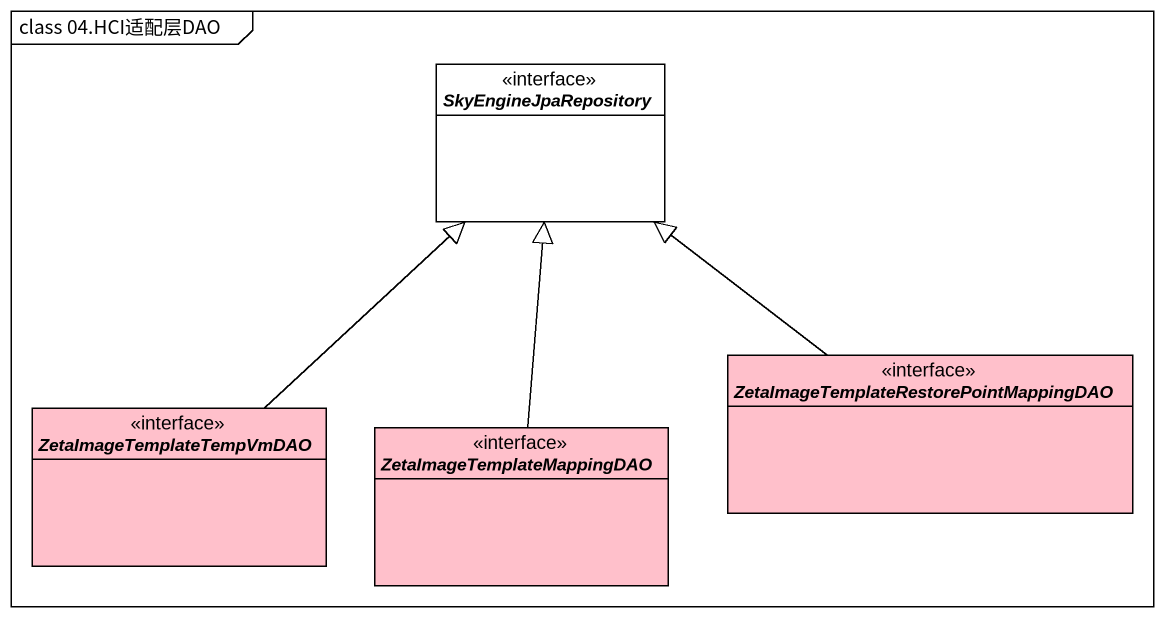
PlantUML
@startuml
mainframe class 04.HCI适配层DAO
hide circle
hide empty members
interface SkyEngineJpaRepository <<interface>> #FFFFFF
interface "ZetaImageTemplateRestorePointMappingDAO" as ZetaImageTemplateRestorePoin <<interface>> #FFC0CB
interface ZetaImageTemplateTempVmDAO <<interface>> #FFC0CB
interface ZetaImageTemplateMappingDAO <<interface>> #FFC0CB
ZetaImageTemplateRestorePoin -up-|> SkyEngineJpaRepository
ZetaImageTemplateTempVmDAO -up-|> SkyEngineJpaRepository
ZetaImageTemplateMappingDAO -up-|> SkyEngineJpaRepository
@enduml
